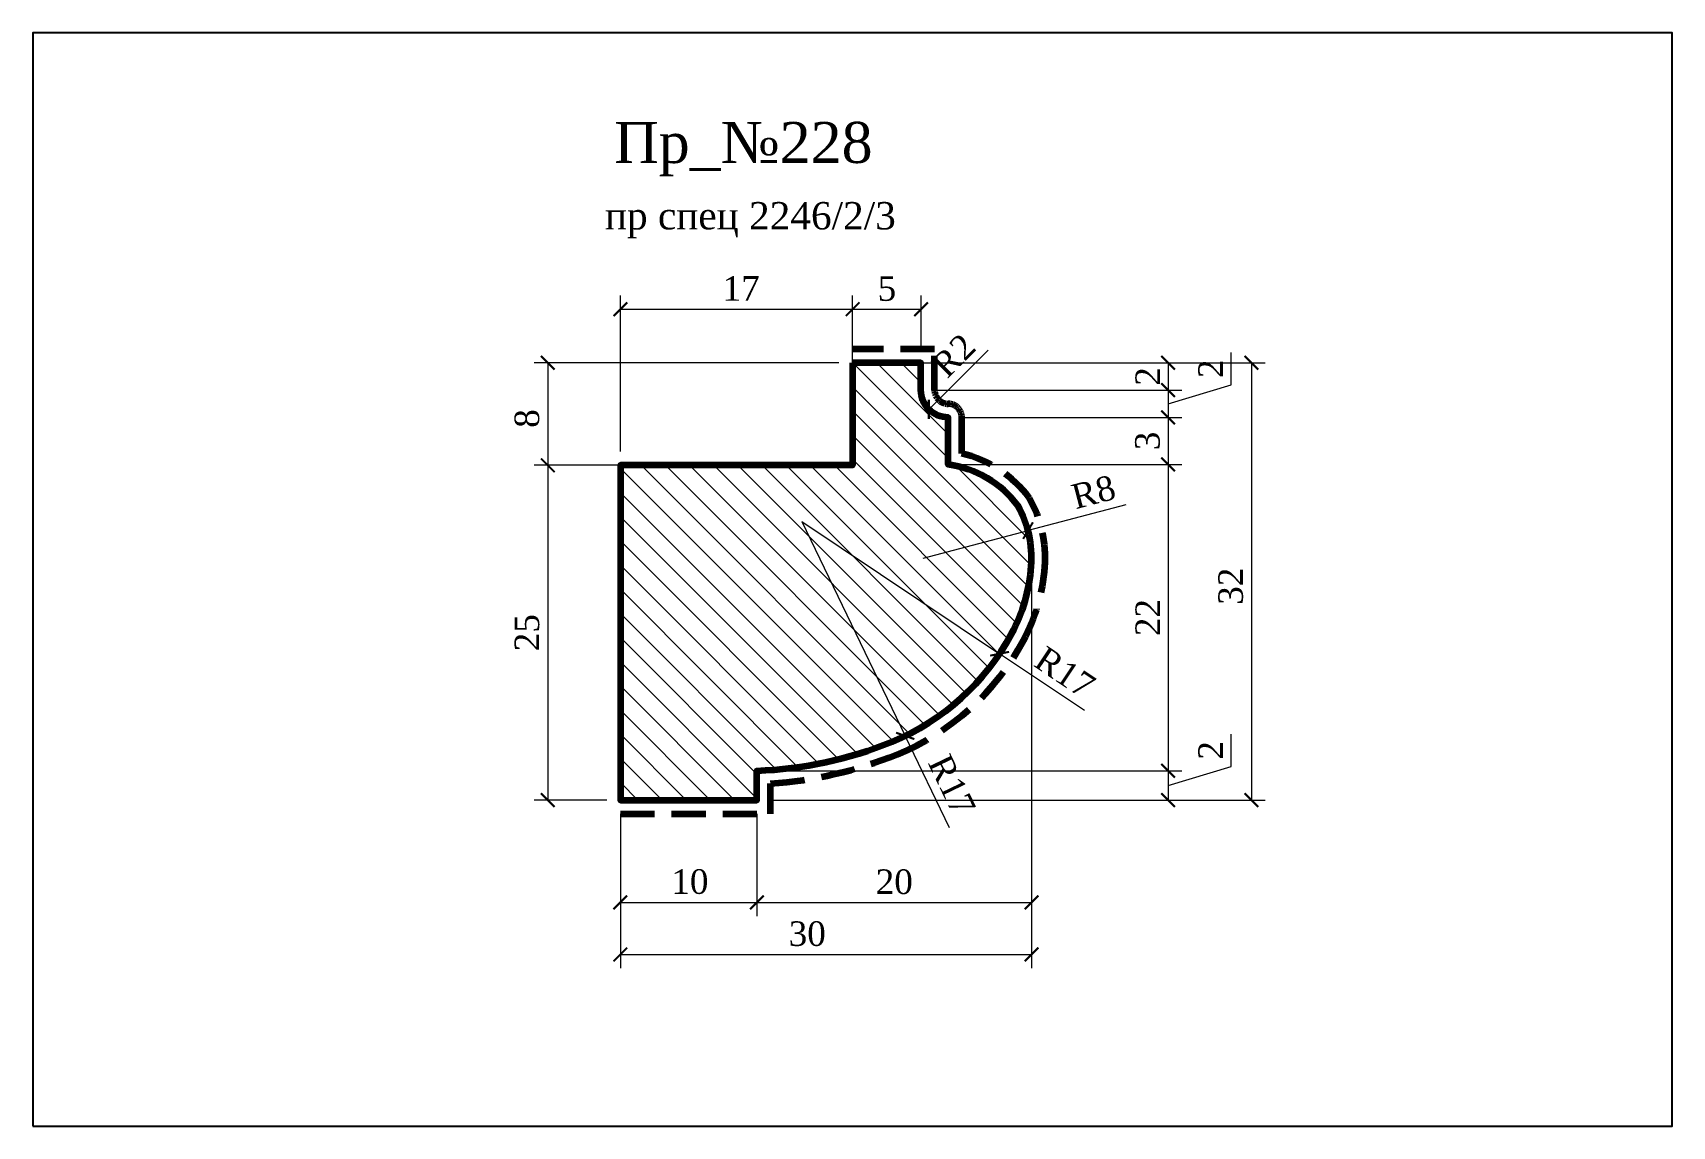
# Model space of a CAD drawing. Header units: millimetres. Extents: x 309229 to 309349, y -100180 to -100100.
import ezdxf

# ---------------------------------------------------------------- set-up
doc = ezdxf.new("R2010")
doc.units = ezdxf.units.MM
doc.header["$MEASUREMENT"] = 0
doc.linetypes.add('HIDDEN', pattern=[0.375, 0.25, -0.125])
doc.layers.add('Outside panel', color=7, linetype='Continuous', lineweight=18, true_color=0x7f5e57)
doc.layers.add('линия 15', color=7, linetype='Continuous', lineweight=15)
doc.layers.add('линия 50', color=1, linetype='Continuous', lineweight=140)
doc.styles.add('ELECT', font='times.ttf')
doc.styles.get("Standard").update_dxf_attribs({"font": 'times.ttf'})
doc.dimstyles.new('M_1', dxfattribs={"dimtxt": 1.8, "dimasz": 1, "dimexe": 1, "dimexo": 1, "dimgap": 0.6, "dimtad": 1, "dimdec": 0, "dimdsep": 46, "dimtxsty": 'Standard', "dimblk": 'ARCHTICK', "dimcen": -5, "dimclrd": 7, "dimclre": 7, "dimclrt": 7, "dimadec": 0, "dimazin": 0, "dimtfac": 1, "dimtdec": 0, "dimtmove": 0, "dimatfit": 3, "dimfxl": 1, "dimtolj": 1, "dimtzin": 0, "dimlwd": 5, "dimlwe": 5, "dimarcsym": 0})

# ---------------------------------------------------------------- blocks, each defined once
blk = doc.blocks.new('_ArchTick')
at = {"color": 0, "linetype": 'ByBlock', "const_width": 0.15}
blk.add_lwpolyline([(-0.5, -0.5), (0.5, 0.5)], dxfattribs=at)
blk = doc.blocks.new('*D17')
at = {"layer": 'Defpoints', "color": 0, "ltscale": 1000, "transparency": 16777216}
for p in [(309284.81, -100135.27), (309299.28, -100144.94)]:
    blk.add_point(p, dxfattribs=at)
at = {"layer": 'линия 15', "color": 7, "lineweight": 5, "ltscale": 1000, "transparency": 16777216}
for p in [(309284.81, -100135.27), (309305.49, -100149.08)]:
    blk.add_line(p, (309299.28, -100144.94), dxfattribs=at)
at = {"layer": 'линия 15', "color": 7, "lineweight": 5, "ltscale": 1000, "transparency": 16777216, "rotation": 146.2673979139363}
blk.add_blockref('_ArchTick', (309299.28, -100144.94), dxfattribs=at)
at = {"layer": 'линия 15', "color": 7, "ltscale": 1000, "transparency": 16777216, "insert": (309304.06, -100146.3), "char_height": 1.8, "attachment_point": 5, "rotation": 326.2674}
blk.add_mtext('\\A1;R17', dxfattribs=at)
blk = doc.blocks.new('*D16')
at = {"layer": 'Defpoints', "color": 0, "ltscale": 1000, "transparency": 16777216}
for p in [(309284.81, -100135.27), (309292.37, -100150.95)]:
    blk.add_point(p, dxfattribs=at)
at = {"layer": 'линия 15', "color": 7, "lineweight": 5, "ltscale": 1000, "transparency": 16777216}
for p in [(309284.81, -100135.27), (309295.61, -100157.68)]:
    blk.add_line(p, (309292.37, -100150.95), dxfattribs=at)
at = {"layer": 'линия 15', "color": 7, "lineweight": 5, "ltscale": 1000, "transparency": 16777216, "rotation": 115.7311366546202}
blk.add_blockref('_ArchTick', (309292.37, -100150.95), dxfattribs=at)
at = {"layer": 'линия 15', "color": 7, "ltscale": 1000, "transparency": 16777216, "insert": (309295.79, -100154.55), "char_height": 1.8, "attachment_point": 5, "rotation": 295.7311}
blk.add_mtext('\\A1;R17', dxfattribs=at)
blk = doc.blocks.new('*D15')
at = {"layer": 'Defpoints', "color": 0, "ltscale": 1000, "transparency": 16777216}
for p in [(309301.62, -100137.94), (309271.52, -100155.65), (309301.62, -100166.94)]:
    blk.add_point(p, dxfattribs=at)
at = {"layer": 'линия 15', "color": 7, "lineweight": 5, "ltscale": 1000, "transparency": 16777216}
for p, q in [((309301.62, -100138.94), (309301.62, -100167.94)), ((309271.52, -100156.65), (309271.52, -100167.94)), ((309271.52, -100166.94), (309301.62, -100166.94))]:
    blk.add_line(p, q, dxfattribs=at)
at = {"layer": 'линия 15', "color": 7, "lineweight": 5, "ltscale": 1000, "transparency": 16777216, "rotation": 180}
blk.add_blockref('_ArchTick', (309271.52, -100166.94), dxfattribs=at)
at = {"layer": 'линия 15', "color": 7, "lineweight": 5, "ltscale": 1000, "transparency": 16777216}
blk.add_blockref('_ArchTick', (309301.62, -100166.94), dxfattribs=at)
at = {"layer": 'линия 15', "color": 7, "ltscale": 1000, "transparency": 16777216, "insert": (309285.2, -100165.43), "char_height": 1.8, "attachment_point": 5}
blk.add_mtext('\\A1;30', dxfattribs=at)
blk = doc.blocks.new('*D14')
at = {"layer": 'Defpoints', "color": 0, "ltscale": 1000, "transparency": 16777216}
for p in [(309288.52, -100123.65), (309281.52, -100155.65), (309317.71, -100155.65)]:
    blk.add_point(p, dxfattribs=at)
at = {"layer": 'линия 15', "color": 7, "lineweight": 5, "ltscale": 1000, "transparency": 16777216}
for p, q in [((309289.52, -100123.65), (309318.71, -100123.65)), ((309317.71, -100123.65), (309317.71, -100155.65)), ((309282.52, -100155.65), (309318.71, -100155.65))]:
    blk.add_line(p, q, dxfattribs=at)
for p, rotation in [((309317.71, -100123.65), 90), ((309317.71, -100155.65), 270)]:
    blk.add_blockref('_ArchTick', p, dxfattribs=dict(at, rotation=rotation))
at = {"layer": 'линия 15', "color": 7, "ltscale": 1000, "transparency": 16777216, "insert": (309316.2, -100140), "char_height": 1.8, "attachment_point": 5, "rotation": 90}
blk.add_mtext('\\A1;32', dxfattribs=at)
blk = doc.blocks.new('*D13')
at = {"layer": 'Defpoints', "color": 0, "ltscale": 1000, "transparency": 16777216}
for p in [(309281.52, -100153.5), (309281.52, -100155.65), (309311.62, -100155.65)]:
    blk.add_point(p, dxfattribs=at)
at = {"layer": 'линия 15', "color": 7, "lineweight": 5, "ltscale": 1000, "transparency": 16777216}
for p, q in [((309316.22, -100153.19), (309316.22, -100150.83)), ((309311.62, -100154.57), (309316.22, -100153.19)), ((309282.52, -100153.5), (309312.62, -100153.5)), ((309311.62, -100153.5), (309311.62, -100155.65)), ((309282.52, -100155.65), (309312.62, -100155.65))]:
    blk.add_line(p, q, dxfattribs=at)
for p, rotation in [((309311.62, -100153.5), 90), ((309311.62, -100155.65), 270)]:
    blk.add_blockref('_ArchTick', p, dxfattribs=dict(at, rotation=rotation))
at = {"layer": 'линия 15', "color": 7, "ltscale": 1000, "transparency": 16777216, "insert": (309314.72, -100152.01), "char_height": 1.8, "attachment_point": 5, "rotation": 90}
blk.add_mtext('\\A1;2', dxfattribs=at)
blk = doc.blocks.new('*D12')
at = {"layer": 'Defpoints', "color": 0, "ltscale": 1000, "transparency": 16777216}
for p in [(309295.52, -100131.09), (309281.52, -100153.5), (309311.62, -100153.5)]:
    blk.add_point(p, dxfattribs=at)
at = {"layer": 'линия 15', "color": 7, "lineweight": 5, "ltscale": 1000, "transparency": 16777216}
for p, q in [((309296.52, -100131.09), (309312.62, -100131.09)), ((309311.62, -100131.09), (309311.62, -100153.5)), ((309282.52, -100153.5), (309312.62, -100153.5))]:
    blk.add_line(p, q, dxfattribs=at)
for p, rotation in [((309311.62, -100131.09), 90), ((309311.62, -100153.5), 270)]:
    blk.add_blockref('_ArchTick', p, dxfattribs=dict(at, rotation=rotation))
at = {"layer": 'линия 15', "color": 7, "ltscale": 1000, "transparency": 16777216, "insert": (309310.12, -100142.29), "char_height": 1.8, "attachment_point": 5, "rotation": 90}
blk.add_mtext('\\A1;22', dxfattribs=at)
blk = doc.blocks.new('*D11')
at = {"layer": 'Defpoints', "color": 0, "ltscale": 1000, "transparency": 16777216}
for p in [(309295.52, -100127.65), (309295.52, -100131.09), (309311.62, -100131.09)]:
    blk.add_point(p, dxfattribs=at)
at = {"layer": 'линия 15', "color": 7, "lineweight": 5, "ltscale": 1000, "transparency": 16777216}
for p, q in [((309296.52, -100127.65), (309312.62, -100127.65)), ((309311.62, -100127.65), (309311.62, -100131.09)), ((309296.52, -100131.09), (309312.62, -100131.09))]:
    blk.add_line(p, q, dxfattribs=at)
for p, rotation in [((309311.62, -100127.65), 90), ((309311.62, -100131.09), 270)]:
    blk.add_blockref('_ArchTick', p, dxfattribs=dict(at, rotation=rotation))
at = {"layer": 'линия 15', "color": 7, "ltscale": 1000, "transparency": 16777216, "insert": (309310.11, -100129.37), "char_height": 1.8, "attachment_point": 5, "rotation": 90}
blk.add_mtext('\\A1;3', dxfattribs=at)
blk = doc.blocks.new('*D10')
at = {"layer": 'Defpoints', "color": 0, "ltscale": 1000, "transparency": 16777216}
for p in [(309293.52, -100125.65), (309295.52, -100127.65), (309311.62, -100127.65)]:
    blk.add_point(p, dxfattribs=at)
at = {"layer": 'линия 15', "color": 7, "lineweight": 5, "ltscale": 1000, "transparency": 16777216}
for p, q in [((309316.22, -100125.27), (309316.22, -100122.91)), ((309311.62, -100126.65), (309316.22, -100125.27)), ((309294.52, -100125.65), (309312.62, -100125.65)), ((309311.62, -100125.65), (309311.62, -100127.65)), ((309296.52, -100127.65), (309312.62, -100127.65))]:
    blk.add_line(p, q, dxfattribs=at)
for p, rotation in [((309311.62, -100125.65), 90), ((309311.62, -100127.65), 270)]:
    blk.add_blockref('_ArchTick', p, dxfattribs=dict(at, rotation=rotation))
at = {"layer": 'линия 15', "color": 7, "ltscale": 1000, "transparency": 16777216, "insert": (309314.72, -100124.09), "char_height": 1.8, "attachment_point": 5, "rotation": 90}
blk.add_mtext('\\A1;2', dxfattribs=at)
blk = doc.blocks.new('*D9')
at = {"layer": 'Defpoints', "color": 0, "ltscale": 1000, "transparency": 16777216}
for p in [(309293.54, -100123.65), (309293.52, -100125.65), (309311.62, -100125.65)]:
    blk.add_point(p, dxfattribs=at)
at = {"layer": 'линия 15', "color": 7, "lineweight": 5, "ltscale": 1000, "transparency": 16777216}
for p, q in [((309294.54, -100123.65), (309312.62, -100123.65)), ((309311.62, -100123.65), (309311.62, -100125.65)), ((309294.52, -100125.65), (309312.62, -100125.65))]:
    blk.add_line(p, q, dxfattribs=at)
for p, rotation in [((309311.62, -100123.65), 90), ((309311.62, -100125.65), 270)]:
    blk.add_blockref('_ArchTick', p, dxfattribs=dict(at, rotation=rotation))
at = {"layer": 'линия 15', "color": 7, "ltscale": 1000, "transparency": 16777216, "insert": (309310.12, -100124.65), "char_height": 1.8, "attachment_point": 5, "rotation": 90}
blk.add_mtext('\\A1;2', dxfattribs=at)
blk = doc.blocks.new('*D8')
at = {"layer": 'Defpoints', "color": 0, "ltscale": 1000, "transparency": 16777216}
for p in [(309301.36, -100135.93), (309293.69, -100137.94)]:
    blk.add_point(p, dxfattribs=at)
at = {"layer": 'линия 15', "color": 7, "lineweight": 5, "ltscale": 1000, "transparency": 16777216}
for p in [(309308.52, -100134.05), (309293.69, -100137.94)]:
    blk.add_line(p, (309301.36, -100135.93), dxfattribs=at)
at = {"layer": 'линия 15', "color": 7, "lineweight": 5, "ltscale": 1000, "transparency": 16777216, "rotation": 194.700975406883}
blk.add_blockref('_ArchTick', (309301.36, -100135.93), dxfattribs=at)
at = {"layer": 'линия 15', "color": 7, "ltscale": 1000, "transparency": 16777216, "insert": (309306.15, -100133.11), "char_height": 1.8, "attachment_point": 5, "rotation": 14.701}
blk.add_mtext('\\A1;R8', dxfattribs=at)
blk = doc.blocks.new('*D7')
at = {"layer": 'Defpoints', "color": 0, "ltscale": 1000, "transparency": 16777216}
for p in [(309295.52, -100125.65), (309294.1, -100127.06)]:
    blk.add_point(p, dxfattribs=at)
at = {"layer": 'линия 15', "color": 7, "lineweight": 5, "ltscale": 1000, "transparency": 16777216}
blk.add_line((309298.45, -100122.72), (309294.1, -100127.06), dxfattribs=at)
at = {"layer": 'линия 15', "color": 7, "lineweight": 5, "ltscale": 1000, "transparency": 16777216, "rotation": 225.0000270714024}
blk.add_blockref('_ArchTick', (309294.1, -100127.06), dxfattribs=at)
at = {"layer": 'линия 15', "color": 7, "ltscale": 1000, "transparency": 16777216, "insert": (309295.92, -100123.12), "char_height": 1.8, "attachment_point": 5, "rotation": 45}
blk.add_mtext('\\A1;R2', dxfattribs=at)
blk = doc.blocks.new('*D5')
at = {"layer": 'Defpoints', "color": 0, "ltscale": 1000, "transparency": 16777216}
for p in [(309288.52, -100119.73), (309271.52, -100131.15), (309288.52, -100131.15)]:
    blk.add_point(p, dxfattribs=at)
at = {"layer": 'линия 15', "color": 7, "lineweight": 5, "ltscale": 1000, "transparency": 16777216}
for p, q in [((309271.52, -100130.15), (309271.52, -100118.73)), ((309288.52, -100130.15), (309288.52, -100118.73)), ((309271.52, -100119.73), (309288.52, -100119.73))]:
    blk.add_line(p, q, dxfattribs=at)
at = {"layer": 'линия 15', "color": 7, "lineweight": 5, "ltscale": 1000, "transparency": 16777216, "rotation": 180}
blk.add_blockref('_ArchTick', (309271.52, -100119.73), dxfattribs=at)
at = {"layer": 'линия 15', "color": 7, "lineweight": 5, "ltscale": 1000, "transparency": 16777216}
blk.add_blockref('_ArchTick', (309288.52, -100119.73), dxfattribs=at)
at = {"layer": 'линия 15', "color": 7, "ltscale": 1000, "transparency": 16777216, "insert": (309280.36, -100118.21), "char_height": 1.8, "attachment_point": 5}
blk.add_mtext('\\A1;17', dxfattribs=at)
blk = doc.blocks.new('*D4')
at = {"layer": 'Defpoints', "color": 0, "ltscale": 1000, "transparency": 16777216}
for p in [(309288.52, -100131.15), (309266.21, -100155.65), (309271.52, -100155.65)]:
    blk.add_point(p, dxfattribs=at)
at = {"layer": 'линия 15', "color": 7, "lineweight": 5, "ltscale": 1000, "transparency": 16777216}
for p, q in [((309287.52, -100131.15), (309265.21, -100131.15)), ((309266.21, -100131.15), (309266.21, -100155.65)), ((309270.52, -100155.65), (309265.21, -100155.65))]:
    blk.add_line(p, q, dxfattribs=at)
for p, rotation in [((309266.21, -100131.15), 90), ((309266.21, -100155.65), 270)]:
    blk.add_blockref('_ArchTick', p, dxfattribs=dict(at, rotation=rotation))
at = {"layer": 'линия 15', "color": 7, "ltscale": 1000, "transparency": 16777216, "insert": (309264.69, -100143.4), "char_height": 1.8, "attachment_point": 5, "rotation": 90}
blk.add_mtext('\\A1;25', dxfattribs=at)
blk = doc.blocks.new('*D3')
at = {"layer": 'Defpoints', "color": 0, "ltscale": 1000, "transparency": 16777216}
for p in [(309288.52, -100123.65), (309266.21, -100131.15), (309288.52, -100131.15)]:
    blk.add_point(p, dxfattribs=at)
at = {"layer": 'линия 15', "color": 7, "lineweight": 5, "ltscale": 1000, "transparency": 16777216}
for p, q in [((309287.52, -100123.65), (309265.21, -100123.65)), ((309266.21, -100123.65), (309266.21, -100131.15)), ((309287.52, -100131.15), (309265.21, -100131.15))]:
    blk.add_line(p, q, dxfattribs=at)
for p, rotation in [((309266.21, -100123.65), 90), ((309266.21, -100131.15), 270)]:
    blk.add_blockref('_ArchTick', p, dxfattribs=dict(at, rotation=rotation))
at = {"layer": 'линия 15', "color": 7, "ltscale": 1000, "transparency": 16777216, "insert": (309264.69, -100127.73), "char_height": 1.8, "attachment_point": 5, "rotation": 90}
blk.add_mtext('\\A1;8', dxfattribs=at)
blk = doc.blocks.new('*D1')
at = {"layer": 'Defpoints', "color": 0, "ltscale": 1000, "transparency": 16777216}
for p in [(309271.52, -100155.65), (309281.52, -100155.65), (309281.52, -100163.13)]:
    blk.add_point(p, dxfattribs=at)
at = {"layer": 'линия 15', "color": 7, "lineweight": 5, "ltscale": 1000, "transparency": 16777216}
for p, q in [((309271.52, -100156.65), (309271.52, -100164.13)), ((309281.52, -100156.65), (309281.52, -100164.13)), ((309271.52, -100163.13), (309281.52, -100163.13))]:
    blk.add_line(p, q, dxfattribs=at)
at = {"layer": 'линия 15', "color": 7, "lineweight": 5, "ltscale": 1000, "transparency": 16777216, "rotation": 180}
blk.add_blockref('_ArchTick', (309271.52, -100163.13), dxfattribs=at)
at = {"layer": 'линия 15', "color": 7, "lineweight": 5, "ltscale": 1000, "transparency": 16777216}
blk.add_blockref('_ArchTick', (309281.52, -100163.13), dxfattribs=at)
at = {"layer": 'линия 15', "color": 7, "ltscale": 1000, "transparency": 16777216, "insert": (309276.61, -100161.62), "char_height": 1.8, "attachment_point": 5}
blk.add_mtext('\\A1;10', dxfattribs=at)

msp = doc.modelspace()

# ---------------------------------------------------------------- hatches: boundary and pattern name
at = {"layer": 'Outside panel', "ltscale": 1000}
h = msp.add_hatch(dxfattribs=at)
h.set_pattern_fill('ANSI31', color=256, scale=10, angle=90)
h.set_pattern_definition([(135, (2.136, -2735.9445), (-0.8838834765, -0.8838834765), [])])
h.paths.add_polyline_path([(309295.52, -100131.1), (309295.52, -100129.65), (309295.52, -100127.65, -0.414214), (309293.52, -100125.65), (309293.52, -100123.65), (309288.52, -100123.65), (309288.52, -100131.15), (309271.52, -100131.15), (309271.52, -100155.65), (309281.52, -100155.65), (309281.52, -100153.5, 0.086288), (309291.4, -100151.38, 0.174618), (309300.16, -100143.48, 0.10956), (309301.6, -100138.39, 0.141394), (309300.62, -100134.1, 0.198891)])

# ---------------------------------------------------------------- linework, layer by layer
at = {"color": 6, "ltscale": 1000}
msp.add_lwpolyline([(309228.51, -100179.51), (309348.51, -100179.51), (309348.51, -100099.51), (309228.51, -100099.51)], close=True, dxfattribs=at)
at = {"layer": 'линия 50', "color": 1, "linetype": 'HIDDEN', "ltscale": 10, "true_color": 0xff0909}
msp.add_lwpolyline([(309271.52, -100156.65), (309282.52, -100156.65), (309282.52, -100154.44, 0.07836), (309291.77, -100152.31, 0.174624), (309301.04, -100143.96, 0.106783), (309302.59, -100138.59, 0.147598), (309301.46, -100133.55, 0.174965), (309296.52, -100130.28), (309296.52, -100129.65), (309296.52, -100127.65, 0.414214), (309295.52, -100126.65, -0.414214), (309294.52, -100125.65), (309294.52, -100122.65), (309288.52, -100122.65)], format="xyb", dxfattribs=at)
at = {"layer": 'линия 50', "color": 7}
msp.add_lwpolyline([(309288.52, -100123.65), (309288.52, -100131.15), (309271.52, -100131.15), (309271.52, -100155.65), (309281.52, -100155.65), (309281.52, -100153.5, 0.086288), (309291.4, -100151.38, 0.174618), (309300.16, -100143.48, 0.106846), (309301.6, -100138.52, 0.145619), (309300.62, -100134.1, 0.198891), (309295.52, -100131.1), (309295.52, -100129.65), (309295.52, -100127.65, -0.414214), (309293.52, -100125.65), (309293.52, -100123.65)], format="xyb", close=True, dxfattribs=at)

# ---------------------------------------------------------------- texts
at = {"color": 5, "ltscale": 1000, "style": 'ELECT'}
msp.add_text('Пр_№228', height=3, dxfattribs=at).set_placement((309271.06, -100109.03))
at = {"color": 7, "ltscale": 1000, "style": 'ELECT'}
msp.add_text('пр спец 2246/2/3', height=2, dxfattribs=at).set_placement((309270.39, -100113.89))

# ---------------------------------------------------------------- dimensions: what is measured, and where the dimension line sits
at = {"layer": 'линия 15', "color": 1, "ltscale": 1000, "true_color": 0xff0909}
for base, p1, p2, picture, middle in [((309288.52, -100119.73), (309271.52, -100131.15), (309288.52, -100131.15), '*D5', (309280.36, -100119.73)), ((309301.62, -100166.94), (309271.52, -100155.65), (309301.62, -100137.94), '*D15', (309285.2, -100166.94)), ((309281.52, -100163.13), (309271.52, -100155.65), (309281.52, -100155.65), '*D1', (309276.61, -100163.13))]:
    dim = msp.add_linear_dim(base=base, p1=p1, p2=p2, dimstyle='M_1', dxfattribs=at)
    dim.commit()
    dim.dimension.update_dxf_attribs({"geometry": picture, "text_midpoint": middle, "dimtype": 128})
for base, p1, p2 in [((309293.54, -100119.73), (309288.52, -100131.15), (309293.54, -100123.65)), ((309301.62, -100163.13), (309281.52, -100155.65), (309301.62, -100137.94))]:
    msp.add_linear_dim(base=base, p1=p1, p2=p2, dimstyle='M_1', dxfattribs=at).render()
for center, mpoint, picture, middle in [((309295.52, -100125.65), (309294.1, -100127.06), '*D7', (309296.98, -100124.18)), ((309293.69, -100137.94), (309301.36, -100135.93), '*D8', (309306.53, -100134.57))]:
    dim = msp.add_radius_dim(center=center, mpoint=mpoint, dimstyle='M_1', dxfattribs=at)
    dim.commit()
    dim.dimension.update_dxf_attribs({"geometry": picture, "text_midpoint": middle, "dimtype": 132})
for base, p1, p2, picture, middle in [((309266.206062, -100131.148714), (309288.519148, -100123.648712), (309288.51915, -100131.148714), '*D3', (309266.206062, -100127.72878)), ((309317.71, -100155.65), (309288.52, -100123.65), (309281.52, -100155.65), '*D14', (309317.71, -100140)), ((309311.62, -100125.65), (309293.54, -100123.65), (309293.52, -100125.65), '*D9', (309311.62, -100124.65))]:
    dim = msp.add_linear_dim(base=base, p1=p1, p2=p2, angle=90, dimstyle='M_1', dxfattribs=at)
    dim.commit()
    dim.dimension.update_dxf_attribs({"geometry": picture, "text_midpoint": middle, "dimtype": 128})
for base, p1, p2, picture, middle in [((309311.62, -100127.65), (309293.52, -100125.65), (309295.52, -100127.65), '*D10', (309314.72, -100124.67)), ((309311.62, -100131.09), (309295.52, -100127.65), (309295.52, -100131.09), '*D11', (309310.11, -100129.37)), ((309266.20606, -100155.64872), (309288.51915, -100131.14871), (309271.51916, -100155.64872), '*D4', (309264.69049, -100143.39872)), ((309311.62, -100153.5), (309295.52, -100131.09), (309281.52, -100153.5), '*D12', (309310.12, -100142.29)), ((309311.62, -100155.65), (309281.52, -100153.5), (309281.52, -100155.65), '*D13', (309314.72, -100152.59))]:
    dim = msp.add_linear_dim(base=base, p1=p1, p2=p2, angle=90, dimstyle='M_1', dxfattribs=at)
    dim.commit()
    dim.dimension.update_dxf_attribs({"geometry": picture, "text_midpoint": middle})
at = {"layer": 'линия 15', "color": 7, "ltscale": 1000}
for mpoint, picture, middle in [((309299.28, -100144.94), '*D17', (309304.06, -100146.3)), ((309292.37, -100150.95), '*D16', (309295.79, -100154.55))]:
    dim = msp.add_radius_dim(center=(309284.81, -100135.27), mpoint=mpoint, dimstyle='M_1', dxfattribs=at)
    dim.commit()
    dim.dimension.update_dxf_attribs({"geometry": picture, "text_midpoint": middle})

doc.saveas('drawing.dxf')
